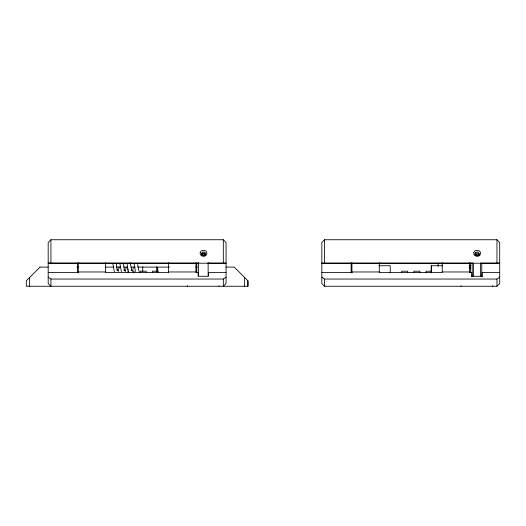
<?xml version="1.0" encoding="UTF-8"?>
<svg xmlns="http://www.w3.org/2000/svg" width="526" height="526" viewBox="0 0 526 526"><rect width="100%" height="100%" fill="white"/><g stroke="black" fill="none" stroke-linecap="round" stroke-linejoin="round"><path stroke-width="0.79" d="M431.313 272.77L431.34 265.735M201.471 254.9C201.484 252.519 205.561 252.519 205.574 254.9M475.109 254.9C475.123 252.519 479.206 252.519 479.219 254.9M119.172 266.86L118.232 271.521M126.207 267.261L125.267 271.659M133.242 267.655L132.598 270.995M201.629 254.755L203.523 253.65L205.416 254.755M475.465 255.478L477.167 254.696L478.87 255.478M226.055 277.156L223.32 279.043L223.32 286.256L226.055 283.521L226.055 242.479L223.32 239.744L50.93 239.744L48.188 242.479L48.188 283.521L50.93 286.256L50.93 279.043L48.188 277.156M40.022 267.103L26.3 280.785L26.339 286.256L247.95 286.256L247.95 280.785L234.228 267.103L226.055 267.103M324.568 239.744L321.833 242.479L321.833 283.521L324.568 286.256L496.965 286.256L499.7 283.521L499.7 242.479L496.965 239.744L324.568 239.744L324.568 263.25L499.7 263.217M321.833 277.156L324.568 279.043L496.965 279.043L499.7 277.156M187.19 286.052L187.664 285.796M460.829 286.052L461.302 285.796M202.379 254.998L202.74 254.827M202.359 255.366L203.937 255.662L205.416 254.531A2.045 1.848 -11.9 0 0 205.456 253.177L204.364 252.138A2.045 1.782 0.1 0 0 202.681 252.138L201.59 253.177A2.045 1.848 11.5 0 0 201.629 254.531L202.359 255.366L203.523 255.038L204.976 255.551M475.346 255.057L476.773 254.729M48.188 263.217L226.055 263.217M499.7 263.138L480.409 263.164L480.409 276.005M48.188 263.138L198.558 263.138M208.132 263.138L226.055 263.138M321.833 263.138L473.564 263.164L473.564 276.005M378.904 265.735L390.246 265.735L390.246 272.77M442.649 265.735L431.241 265.735L431.241 272.77M469.218 265.735L470.888 265.735M39.983 267.103L48.188 267.103M76.881 267.103L78.519 267.103M105.568 267.103L113.767 267.103M116.226 267.103L120.322 267.103M123.603 267.103L127.7 267.103M130.974 267.103L135.077 267.103M137.536 267.103L169.504 267.103M195.731 267.103L197.368 267.103M469.113 267.833L470.606 267.833M132.565 271.206L134.084 271.206L134.084 272.58M158.405 271.206L152.33 271.206L152.33 272.58M431.34 271.206L425.968 271.206L425.968 272.58M78.289 271.968L105.654 271.968M168.596 271.968L195.955 271.968M351.933 271.968L379.299 271.968M442.234 271.968L469.6 271.968M48.188 272.435L78.289 272.435M226.055 272.435L208.546 272.435L208.546 276.295L198.144 276.295L198.144 272.435L195.955 272.435L195.955 262.698M321.833 272.435L351.933 272.435M499.7 272.435L482.184 272.435L482.184 276.663M471.789 276.295L482.184 276.295M50.93 279.043L223.32 279.043M321.833 263.217L324.568 263.25M123.768 269.891L124.682 270.857L123.275 263.204M204.312 254.827L204.976 255.215M492.467 285.796L492.941 286.052M218.823 285.796L219.296 286.052M131.217 270.055L131.717 270.739L130.31 262.744M117.206 270.2L117.476 270.548L117.18 269.91M117.476 270.548L117.061 269.115M114.346 271.817L112.794 263.454M121.381 271.712L119.908 263.618M128.416 271.587L127.831 269.108M135.452 271.423L134.15 263.94M127.989 269.923L127.029 263.782M117.12 269.45L116.239 263.664M137.641 264.493L139.107 271.515M496.965 239.744L496.965 263.25M496.965 279.043L496.965 286.256M481.777 263.138L481.777 276.275M472.197 263.138L472.197 276.275M471.789 276.663L471.789 272.435L469.6 272.435L469.6 262.698M470.422 262.921L470.422 272.376M442.234 262.698L442.234 272.435L379.299 272.435L379.299 262.698M438.132 263.105L438.132 266.274M419.886 272.58L419.886 271.206L413.804 271.206L413.804 272.58M407.729 272.58L407.729 271.206L401.647 271.206L401.647 272.58M351.933 262.698L351.933 272.856M351.112 262.921L351.112 272.376M324.568 279.043L324.568 286.256M247.91 280.785L247.91 286.256M244.629 277.504L244.629 286.256M223.32 239.744L223.32 263.25M208.132 262.513L208.132 275.69M198.558 262.513L198.558 275.69M196.777 263.138L196.777 272.376M168.596 262.698L168.596 272.435L105.654 272.435L105.654 262.698M157.701 267.3L157.675 272.77L157.596 267.3M156.709 266.761L156.709 271.337M146.248 272.58L146.248 271.206L140.166 271.206L140.166 272.58M142.75 266.761L142.75 271.252M128.002 271.206L128.002 272.58M78.289 262.698L78.289 272.856M77.473 263.138L77.473 272.376M50.93 239.744L50.93 263.25M29.62 277.504L29.62 286.256M200.169 252.638C199.328 256.727 206.133 257.878 206.876 253.841C207.698 249.876 200.971 248.87 200.169 252.638M473.808 252.638C472.966 256.727 479.771 257.878 480.521 253.841C481.343 249.876 474.616 248.87 473.808 252.638M475.405 252.855L475.234 253.177A2.045 1.848 11.5 0 0 475.274 254.531L477.167 255.702L479.055 254.531A2.045 1.848 -11.9 0 0 479.094 253.177L478.009 252.138A2.045 1.782 0.1 0 0 476.319 252.138L475.405 252.855M131.572 270.331L131.276 270.009L131.546 270.344"/></g></svg>
